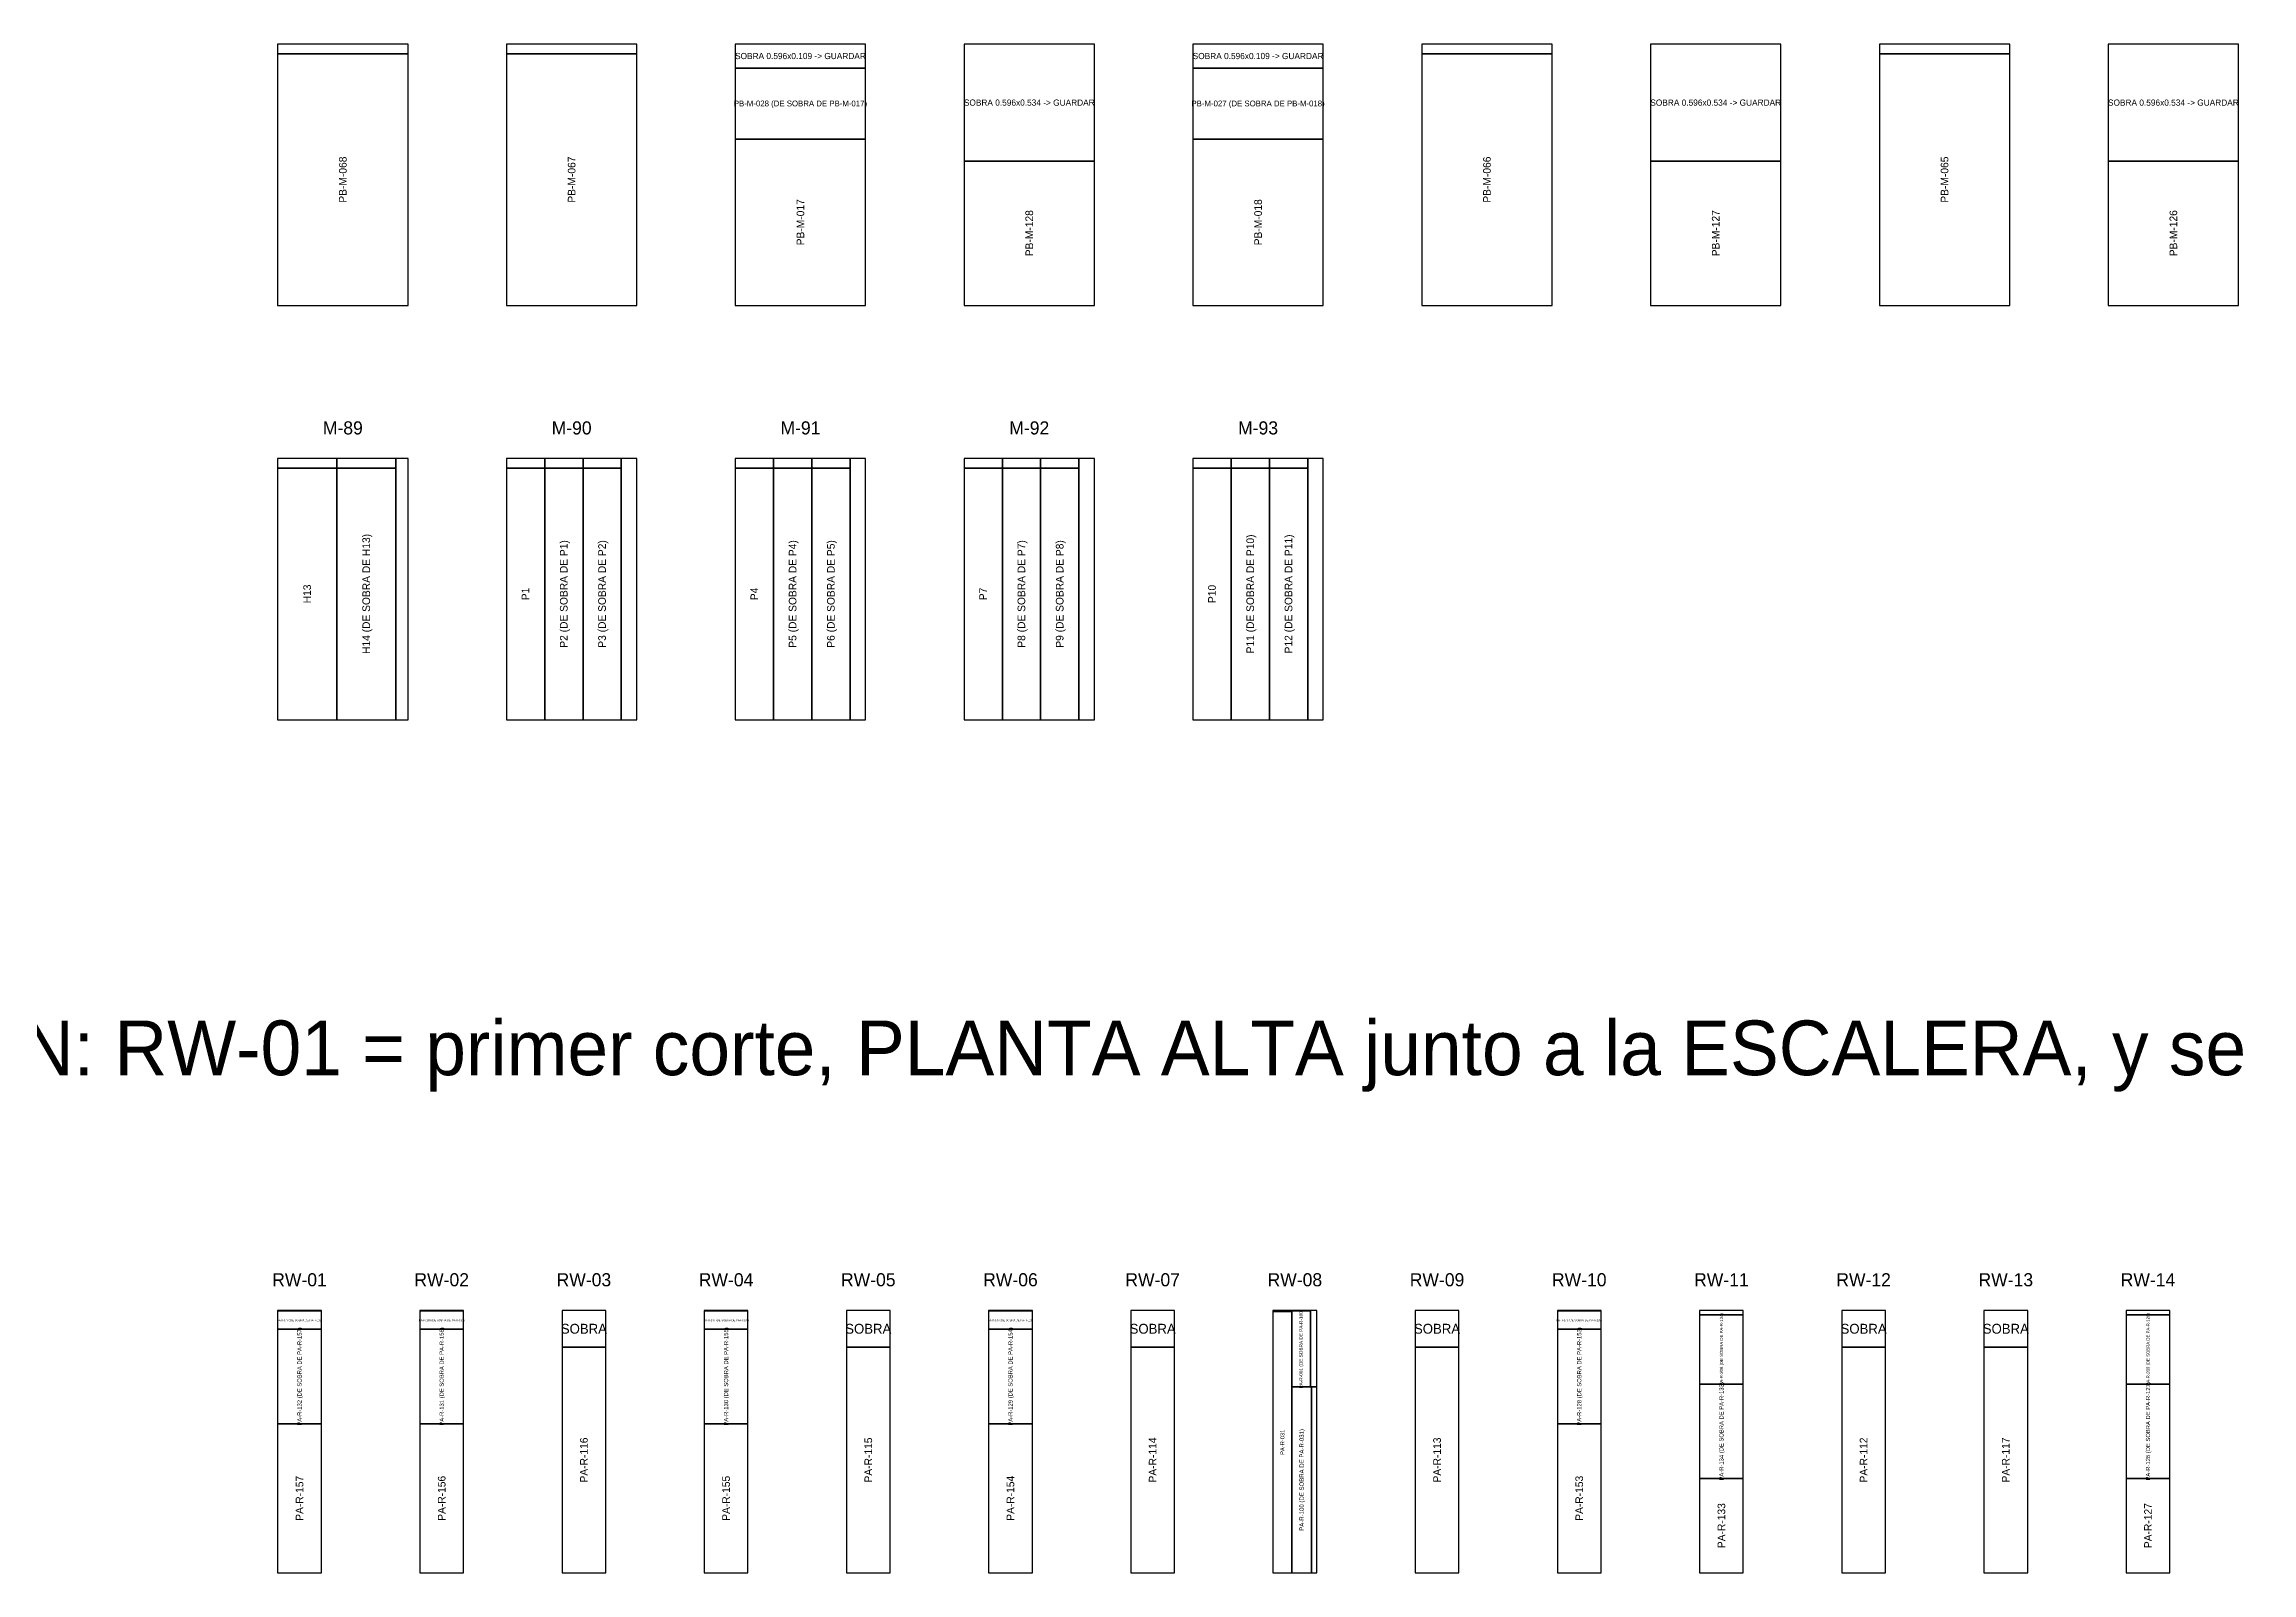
# Model space of a CAD drawing. Header units: metres. Extents: x 305.3 to 390.9, y -184.6 to -119.2.
# Drawn here: x 315.39 to 325.48, y -147.44 to -140.46 of the extents above; entities that cross this region are included whole.
import ezdxf
from ezdxf.enums import TextEntityAlignment as Align

# ---------------------------------------------------------------- set-up
doc = ezdxf.new("R2010")
doc.units = ezdxf.units.M
for name, color, linetype in [('PLAN-CORTE-DESPERDICIO', 1, 'Continuous'), ('PLAN-CORTE-PIEZAS-A-ABRIR', 7, 'Continuous'), ('PLAN-CORTE-RECORTES', 3, 'Continuous'), ('PLAN-CORTE-SOBRANTES', 2, 'Continuous'), ('PLAN-CORTE-TEXTOS', 5, 'Continuous')]:
    doc.layers.add(name, color=color, linetype=linetype)

msp = doc.modelspace()

# ---------------------------------------------------------------- linework, layer by layer
at = {"layer": 'PLAN-CORTE-DESPERDICIO'}
for points in [[(316.459, -140.5), (317.055, -140.5), (317.055, -140.456), (316.459, -140.456)], [(317.505, -140.5), (318.101, -140.5), (318.101, -140.456), (317.505, -140.456)], [(321.689, -140.5), (322.285, -140.5), (322.285, -140.456), (321.689, -140.456)], [(323.781, -140.5), (324.377, -140.5), (324.377, -140.456), (323.781, -140.456)], [(316.459, -142.394), (316.729, -142.394), (316.729, -142.35), (316.459, -142.35)], [(316.729, -142.394), (316.999, -142.394), (316.999, -142.35), (316.729, -142.35)], [(316.999, -143.544), (317.055, -143.544), (317.055, -142.35), (316.999, -142.35)], [(317.505, -142.394), (317.68, -142.394), (317.68, -142.35), (317.505, -142.35)], [(317.68, -142.394), (317.855, -142.394), (317.855, -142.35), (317.68, -142.35)], [(317.855, -142.394), (318.03, -142.394), (318.03, -142.35), (317.855, -142.35)], [(318.03, -143.544), (318.101, -143.544), (318.101, -142.35), (318.03, -142.35)], [(318.551, -142.394), (318.726, -142.394), (318.726, -142.35), (318.551, -142.35)], [(318.726, -142.394), (318.901, -142.394), (318.901, -142.35), (318.726, -142.35)], [(318.901, -142.394), (319.076, -142.394), (319.076, -142.35), (318.901, -142.35)], [(319.076, -143.544), (319.147, -143.544), (319.147, -142.35), (319.076, -142.35)], [(319.597, -142.394), (319.772, -142.394), (319.772, -142.35), (319.597, -142.35)], [(319.772, -142.394), (319.947, -142.394), (319.947, -142.35), (319.772, -142.35)], [(319.947, -142.394), (320.122, -142.394), (320.122, -142.35), (319.947, -142.35)], [(320.122, -143.544), (320.193, -143.544), (320.193, -142.35), (320.122, -142.35)], [(320.643, -142.394), (320.818, -142.394), (320.818, -142.35), (320.643, -142.35)], [(320.818, -142.394), (320.993, -142.394), (320.993, -142.35), (320.818, -142.35)], [(320.993, -142.394), (321.168, -142.394), (321.168, -142.35), (320.993, -142.35)], [(321.168, -143.544), (321.239, -143.544), (321.239, -142.35), (321.168, -142.35)], [(321.18, -146.594), (321.209, -146.594), (321.209, -146.244), (321.18, -146.244)], [(322.959, -146.264), (323.159, -146.264), (323.159, -146.244), (322.959, -146.244)], [(324.909, -146.264), (325.109, -146.264), (325.109, -146.244), (324.909, -146.244)], [(321.185, -147.444), (321.209, -147.444), (321.209, -146.594), (321.185, -146.594)]]:
    msp.add_lwpolyline(points, close=True, dxfattribs=at)
at = {"layer": 'PLAN-CORTE-PIEZAS-A-ABRIR'}
for points in [[(316.459, -141.65), (317.055, -141.65), (317.055, -140.456), (316.459, -140.456)], [(317.505, -141.65), (318.101, -141.65), (318.101, -140.456), (317.505, -140.456)], [(318.551, -141.65), (319.147, -141.65), (319.147, -140.456), (318.551, -140.456)], [(319.597, -141.65), (320.193, -141.65), (320.193, -140.456), (319.597, -140.456)], [(320.643, -141.65), (321.239, -141.65), (321.239, -140.456), (320.643, -140.456)], [(321.689, -141.65), (322.285, -141.65), (322.285, -140.456), (321.689, -140.456)], [(322.735, -141.65), (323.331, -141.65), (323.331, -140.456), (322.735, -140.456)], [(323.781, -141.65), (324.377, -141.65), (324.377, -140.456), (323.781, -140.456)], [(324.827, -141.65), (325.423, -141.65), (325.423, -140.456), (324.827, -140.456)], [(316.459, -143.544), (317.055, -143.544), (317.055, -142.35), (316.459, -142.35)], [(317.505, -143.544), (318.101, -143.544), (318.101, -142.35), (317.505, -142.35)], [(318.551, -143.544), (319.147, -143.544), (319.147, -142.35), (318.551, -142.35)], [(319.597, -143.544), (320.193, -143.544), (320.193, -142.35), (319.597, -142.35)], [(320.643, -143.544), (321.239, -143.544), (321.239, -142.35), (320.643, -142.35)], [(316.459, -147.444), (316.659, -147.444), (316.659, -146.244), (316.459, -146.244)], [(317.109, -147.444), (317.309, -147.444), (317.309, -146.244), (317.109, -146.244)], [(317.759, -147.444), (317.959, -147.444), (317.959, -146.244), (317.759, -146.244)], [(318.409, -147.444), (318.609, -147.444), (318.609, -146.244), (318.409, -146.244)], [(319.059, -147.444), (319.259, -147.444), (319.259, -146.244), (319.059, -146.244)], [(319.709, -147.444), (319.909, -147.444), (319.909, -146.244), (319.709, -146.244)], [(320.359, -147.444), (320.559, -147.444), (320.559, -146.244), (320.359, -146.244)], [(321.009, -147.444), (321.209, -147.444), (321.209, -146.244), (321.009, -146.244)], [(321.659, -147.444), (321.859, -147.444), (321.859, -146.244), (321.659, -146.244)], [(322.309, -147.444), (322.509, -147.444), (322.509, -146.244), (322.309, -146.244)], [(322.959, -147.444), (323.159, -147.444), (323.159, -146.244), (322.959, -146.244)], [(323.609, -147.444), (323.809, -147.444), (323.809, -146.244), (323.609, -146.244)], [(324.259, -147.444), (324.459, -147.444), (324.459, -146.244), (324.259, -146.244)], [(324.909, -147.444), (325.109, -147.444), (325.109, -146.244), (324.909, -146.244)]]:
    msp.add_lwpolyline(points, close=True, dxfattribs=at)
at = {"layer": 'PLAN-CORTE-RECORTES'}
for points in [[(316.459, -141.65), (317.055, -141.65), (317.055, -140.5), (316.459, -140.5)], [(317.505, -141.65), (318.101, -141.65), (318.101, -140.5), (317.505, -140.5)], [(318.551, -140.89), (319.147, -140.89), (319.147, -140.565), (318.551, -140.565)], [(320.643, -140.89), (321.239, -140.89), (321.239, -140.565), (320.643, -140.565)], [(321.689, -141.65), (322.285, -141.65), (322.285, -140.5), (321.689, -140.5)], [(323.781, -141.65), (324.377, -141.65), (324.377, -140.5), (323.781, -140.5)], [(318.551, -141.65), (319.147, -141.65), (319.147, -140.89), (318.551, -140.89)], [(320.643, -141.65), (321.239, -141.65), (321.239, -140.89), (320.643, -140.89)], [(319.597, -141.65), (320.193, -141.65), (320.193, -140.99), (319.597, -140.99)], [(322.735, -141.65), (323.331, -141.65), (323.331, -140.99), (322.735, -140.99)], [(324.827, -141.65), (325.423, -141.65), (325.423, -140.99), (324.827, -140.99)], [(316.459, -143.544), (316.729, -143.544), (316.729, -142.394), (316.459, -142.394)], [(316.729, -143.544), (316.999, -143.544), (316.999, -142.394), (316.729, -142.394)], [(317.505, -143.544), (317.68, -143.544), (317.68, -142.394), (317.505, -142.394)], [(317.68, -143.544), (317.855, -143.544), (317.855, -142.394), (317.68, -142.394)], [(317.855, -143.544), (318.03, -143.544), (318.03, -142.394), (317.855, -142.394)], [(318.551, -143.544), (318.726, -143.544), (318.726, -142.394), (318.551, -142.394)], [(318.726, -143.544), (318.901, -143.544), (318.901, -142.394), (318.726, -142.394)], [(318.901, -143.544), (319.076, -143.544), (319.076, -142.394), (318.901, -142.394)], [(319.597, -143.544), (319.772, -143.544), (319.772, -142.394), (319.597, -142.394)], [(319.772, -143.544), (319.947, -143.544), (319.947, -142.394), (319.772, -142.394)], [(319.947, -143.544), (320.122, -143.544), (320.122, -142.394), (319.947, -142.394)], [(320.643, -143.544), (320.818, -143.544), (320.818, -142.394), (320.643, -142.394)], [(320.818, -143.544), (320.993, -143.544), (320.993, -142.394), (320.818, -142.394)], [(320.993, -143.544), (321.168, -143.544), (321.168, -142.394), (320.993, -142.394)], [(316.459, -146.33), (316.659, -146.33), (316.659, -146.247), (316.459, -146.247)], [(316.459, -146.762), (316.659, -146.762), (316.659, -146.33), (316.459, -146.33)], [(317.109, -146.33), (317.309, -146.33), (317.309, -146.247), (317.109, -146.247)], [(317.109, -146.762), (317.309, -146.762), (317.309, -146.33), (317.109, -146.33)], [(318.409, -146.33), (318.609, -146.33), (318.609, -146.247), (318.409, -146.247)], [(318.409, -146.762), (318.609, -146.762), (318.609, -146.33), (318.409, -146.33)], [(319.709, -146.33), (319.909, -146.33), (319.909, -146.247), (319.709, -146.247)], [(319.709, -146.762), (319.909, -146.762), (319.909, -146.33), (319.709, -146.33)], [(321.009, -147.444), (321.095, -147.444), (321.095, -146.25), (321.009, -146.25)], [(321.095, -146.594), (321.18, -146.594), (321.18, -146.248), (321.095, -146.248)], [(322.309, -146.33), (322.509, -146.33), (322.509, -146.247), (322.309, -146.247)], [(322.309, -146.762), (322.509, -146.762), (322.509, -146.33), (322.309, -146.33)], [(322.959, -146.581), (323.159, -146.581), (323.159, -146.264), (322.959, -146.264)], [(324.909, -146.581), (325.109, -146.581), (325.109, -146.264), (324.909, -146.264)], [(317.759, -147.444), (317.959, -147.444), (317.959, -146.412), (317.759, -146.412)], [(319.059, -147.444), (319.259, -147.444), (319.259, -146.412), (319.059, -146.412)], [(320.359, -147.444), (320.559, -147.444), (320.559, -146.412), (320.359, -146.412)], [(321.659, -147.444), (321.859, -147.444), (321.859, -146.412), (321.659, -146.412)], [(323.609, -147.444), (323.809, -147.444), (323.809, -146.412), (323.609, -146.412)], [(324.259, -147.444), (324.459, -147.444), (324.459, -146.412), (324.259, -146.412)], [(321.095, -147.444), (321.185, -147.444), (321.185, -146.594), (321.095, -146.594)], [(322.959, -147.012), (323.159, -147.012), (323.159, -146.581), (322.959, -146.581)], [(324.909, -147.012), (325.109, -147.012), (325.109, -146.581), (324.909, -146.581)], [(316.459, -147.444), (316.659, -147.444), (316.659, -146.762), (316.459, -146.762)], [(317.109, -147.444), (317.309, -147.444), (317.309, -146.762), (317.109, -146.762)], [(318.409, -147.444), (318.609, -147.444), (318.609, -146.762), (318.409, -146.762)], [(319.709, -147.444), (319.909, -147.444), (319.909, -146.762), (319.709, -146.762)], [(322.309, -147.444), (322.509, -147.444), (322.509, -146.762), (322.309, -146.762)], [(322.959, -147.444), (323.159, -147.444), (323.159, -147.012), (322.959, -147.012)], [(324.909, -147.444), (325.109, -147.444), (325.109, -147.012), (324.909, -147.012)]]:
    msp.add_lwpolyline(points, close=True, dxfattribs=at)
at = {"layer": 'PLAN-CORTE-SOBRANTES'}
for points in [[(318.551, -140.565), (319.147, -140.565), (319.147, -140.456), (318.551, -140.456)], [(319.597, -140.99), (320.193, -140.99), (320.193, -140.456), (319.597, -140.456)], [(320.643, -140.565), (321.239, -140.565), (321.239, -140.456), (320.643, -140.456)], [(322.735, -140.99), (323.331, -140.99), (323.331, -140.456), (322.735, -140.456)], [(324.827, -140.99), (325.423, -140.99), (325.423, -140.456), (324.827, -140.456)], [(317.759, -146.412), (317.959, -146.412), (317.959, -146.244), (317.759, -146.244)], [(319.059, -146.412), (319.259, -146.412), (319.259, -146.244), (319.059, -146.244)], [(320.359, -146.412), (320.559, -146.412), (320.559, -146.244), (320.359, -146.244)], [(321.659, -146.412), (321.859, -146.412), (321.859, -146.244), (321.659, -146.244)], [(323.609, -146.412), (323.809, -146.412), (323.809, -146.244), (323.609, -146.244)], [(324.259, -146.412), (324.459, -146.412), (324.459, -146.244), (324.259, -146.244)]]:
    msp.add_lwpolyline(points, close=True, dxfattribs=at)

# ---------------------------------------------------------------- texts
at = {"layer": 'PLAN-CORTE-TEXTOS'}
for s, height, p in [('SOBRA 0.596x0.109 -> GUARDAR', 0.02838, (318.849, -140.51)), ('SOBRA 0.596x0.109 -> GUARDAR', 0.02838, (320.941, -140.51)), ('PB-M-028 (DE SOBRA DE PB-M-017)', 0.0267, (318.849, -140.727)), ('SOBRA 0.596x0.534 -> GUARDAR', 0.02838, (319.895, -140.723)), ('PB-M-027 (DE SOBRA DE PB-M-018)', 0.0267, (320.941, -140.727)), ('SOBRA 0.596x0.534 -> GUARDAR', 0.02838, (323.033, -140.723)), ('SOBRA 0.596x0.534 -> GUARDAR', 0.02838, (325.125, -140.723)), ('M-89', 0.06, (316.757, -142.21)), ('M-90', 0.06, (317.803, -142.21)), ('M-91', 0.06, (318.849, -142.21)), ('M-92', 0.06, (319.895, -142.21)), ('M-93', 0.06, (320.941, -142.21)), ('PLAN DE CORTE - ROYAL WALNUT  (68 piezas a abrir EN ORDEN: RW-01 = primer corte, PLANTA ALTA junto a la ESCALERA, y se avanza alejandose; al terminar P.A. sigue P.B.; amarillo = SOBRANTE con su medida -> GUARDAR EN RESERVA; rojo = desperdicio)', 0.25, (325.459, -145.044)), ('RW-01', 0.06, (316.559, -146.104)), ('RW-02', 0.06, (317.209, -146.104)), ('RW-03', 0.06, (317.859, -146.104)), ('RW-04', 0.06, (318.509, -146.104)), ('RW-05', 0.06, (319.159, -146.104)), ('RW-06', 0.06, (319.809, -146.104)), ('RW-07', 0.06, (320.459, -146.104)), ('RW-08', 0.06, (321.109, -146.104)), ('RW-09', 0.06, (321.759, -146.104)), ('RW-10', 0.06, (322.409, -146.104)), ('RW-11', 0.06, (323.059, -146.104)), ('RW-12', 0.06, (323.709, -146.104)), ('RW-13', 0.06, (324.359, -146.104)), ('RW-14', 0.06, (325.009, -146.104)), ('PA-R-149 (DE SOBRA DE PA-R-132)', 0.00896, (316.559, -146.289)), ('PA-R-148 (DE SOBRA DE PA-R-131)', 0.00896, (317.209, -146.289)), ('SOBRA', 0.045, (317.859, -146.328)), ('PA-R-147 (DE SOBRA DE PA-R-130)', 0.00896, (318.509, -146.289)), ('SOBRA', 0.045, (319.159, -146.328)), ('PA-R-146 (DE SOBRA DE PA-R-129)', 0.00896, (319.809, -146.289)), ('SOBRA', 0.045, (320.459, -146.328)), ('SOBRA', 0.045, (321.759, -146.328)), ('PA-R-145 (DE SOBRA DE PA-R-128)', 0.00896, (322.409, -146.289)), ('SOBRA', 0.045, (323.709, -146.328)), ('SOBRA', 0.045, (324.359, -146.328))]:
    msp.add_text(s, height=height, dxfattribs=at).set_placement(p, align=Align.MIDDLE_CENTER)
for s, height, p in [('PB-M-068', 0.035, (316.757, -141.075)), ('PB-M-067', 0.035, (317.803, -141.075)), ('PB-M-066', 0.035, (321.987, -141.075)), ('PB-M-065', 0.035, (324.079, -141.075)), ('PB-M-017', 0.035, (318.849, -141.27)), ('PB-M-018', 0.035, (320.941, -141.27)), ('PB-M-128', 0.035, (319.895, -141.32)), ('PB-M-127', 0.035, (323.033, -141.32)), ('PB-M-126', 0.035, (325.125, -141.32)), ('H14 (DE SOBRA DE H13)', 0.035, (316.864, -142.969)), ('P11 (DE SOBRA DE P10)', 0.035, (320.905, -142.969)), ('P12 (DE SOBRA DE P11)', 0.035, (321.08, -142.969)), ('P2 (DE SOBRA DE P1)', 0.035, (317.767, -142.969)), ('P3 (DE SOBRA DE P2)', 0.035, (317.942, -142.969)), ('P5 (DE SOBRA DE P4)', 0.035, (318.813, -142.969)), ('P6 (DE SOBRA DE P5)', 0.035, (318.988, -142.969)), ('P8 (DE SOBRA DE P7)', 0.035, (319.859, -142.969)), ('P9 (DE SOBRA DE P8)', 0.035, (320.034, -142.969)), ('H13', 0.035, (316.594, -142.969)), ('P1', 0.035, (317.592, -142.969)), ('P4', 0.035, (318.638, -142.969)), ('P7', 0.035, (319.684, -142.969)), ('P10', 0.035, (320.73, -142.969)), ('PA-R-132 (DE SOBRA DE PA-R-157)', 0.01933, (316.559, -146.546)), ('PA-R-131 (DE SOBRA DE PA-R-156)', 0.01933, (317.209, -146.546)), ('PA-R-130 (DE SOBRA DE PA-R-155)', 0.01933, (318.509, -146.546)), ('PA-R-129 (DE SOBRA DE PA-R-154)', 0.01933, (319.809, -146.546)), ('PA-R-001 (DE SOBRA DE PA-R-100)', 0.01551, (321.137, -146.421)), ('PA-R-128 (DE SOBRA DE PA-R-153)', 0.01933, (322.409, -146.546)), ('PA-R-208 (DE SOBRA DE PA-R-134)', 0.01422, (323.059, -146.422)), ('PA-R-209 (DE SOBRA DE PA-R-126)', 0.01422, (325.009, -146.422)), ('PA-R-134 (DE SOBRA DE PA-R-133)', 0.01933, (323.059, -146.797)), ('PA-R-126 (DE SOBRA DE PA-R-127)', 0.01933, (325.009, -146.797)), ('PA-R-116', 0.035, (317.859, -146.928)), ('PA-R-115', 0.035, (319.159, -146.928)), ('PA-R-114', 0.035, (320.459, -146.928)), ('PA-R-031', 0.0191, (321.052, -146.847)), ('PA-R-100 (DE SOBRA DE PA-R-031)', 0.02, (321.14, -147.019)), ('PA-R-113', 0.035, (321.759, -146.928)), ('PA-R-112', 0.035, (323.709, -146.928)), ('PA-R-117', 0.035, (324.359, -146.928)), ('PA-R-157', 0.035, (316.559, -147.103)), ('PA-R-156', 0.035, (317.209, -147.103)), ('PA-R-155', 0.035, (318.509, -147.103)), ('PA-R-154', 0.035, (319.809, -147.103)), ('PA-R-153', 0.035, (322.409, -147.103)), ('PA-R-133', 0.035, (323.059, -147.228)), ('PA-R-127', 0.035, (325.009, -147.228))]:
    msp.add_text(s, height=height, rotation=90, dxfattribs=at).set_placement(p, align=Align.MIDDLE_CENTER)

doc.saveas('drawing.dxf')
